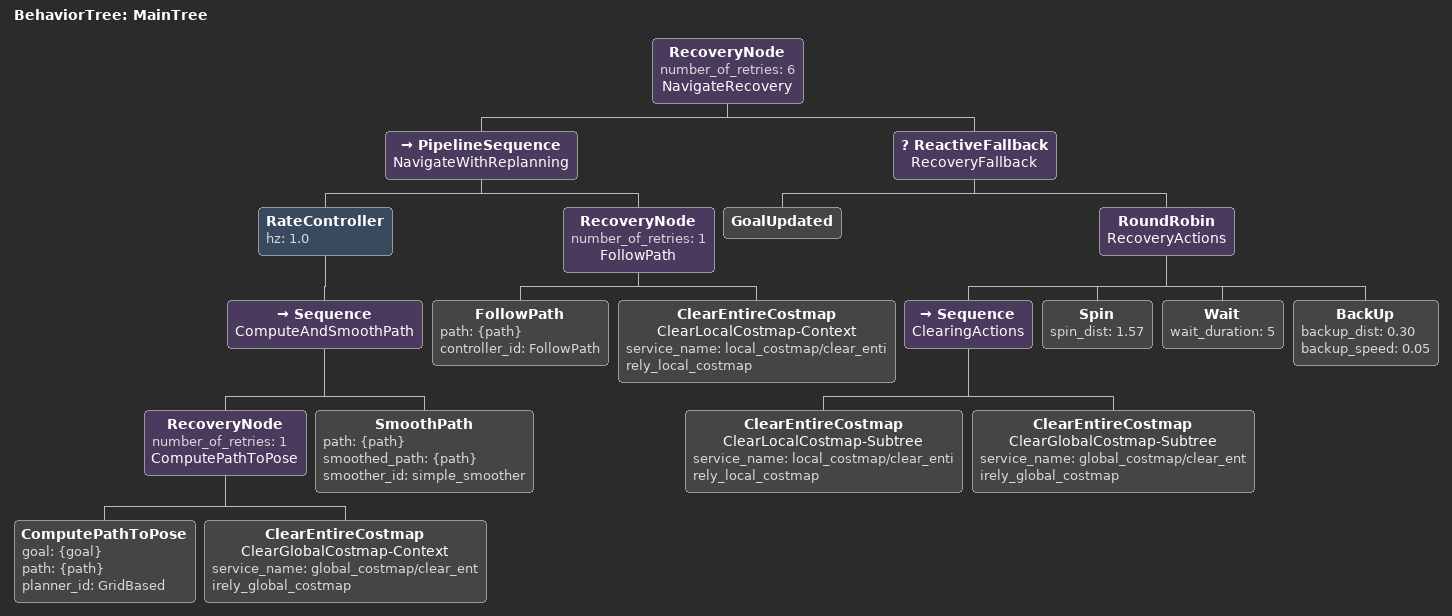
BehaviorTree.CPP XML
<!--
  PX4/MAVROS variant of navigate_to_pose_w_replanning_and_recovery.xml.
  Adds SmoothPath after ComputePathToPose so NavFn's grid-jagged path is
  smoothed before MPPI receives it.
-->
<root main_tree_to_execute="MainTree">
  <BehaviorTree ID="MainTree">
    <RecoveryNode number_of_retries="6" name="NavigateRecovery">
      <PipelineSequence name="NavigateWithReplanning">
        <RateController hz="1.0">
          <Sequence name="ComputeAndSmoothPath">
            <RecoveryNode number_of_retries="1" name="ComputePathToPose">
              <ComputePathToPose goal="{goal}" path="{path}" planner_id="GridBased"/>
              <ClearEntireCostmap name="ClearGlobalCostmap-Context" service_name="global_costmap/clear_entirely_global_costmap"/>
            </RecoveryNode>
            <SmoothPath path="{path}" smoothed_path="{path}" smoother_id="simple_smoother"/>
          </Sequence>
        </RateController>
        <RecoveryNode number_of_retries="1" name="FollowPath">
          <FollowPath path="{path}" controller_id="FollowPath"/>
          <ClearEntireCostmap name="ClearLocalCostmap-Context" service_name="local_costmap/clear_entirely_local_costmap"/>
        </RecoveryNode>
      </PipelineSequence>
      <ReactiveFallback name="RecoveryFallback">
        <GoalUpdated/>
        <RoundRobin name="RecoveryActions">
          <Sequence name="ClearingActions">
            <ClearEntireCostmap name="ClearLocalCostmap-Subtree" service_name="local_costmap/clear_entirely_local_costmap"/>
            <ClearEntireCostmap name="ClearGlobalCostmap-Subtree" service_name="global_costmap/clear_entirely_global_costmap"/>
          </Sequence>
          <Spin spin_dist="1.57"/>
          <Wait wait_duration="5"/>
          <BackUp backup_dist="0.30" backup_speed="0.05"/>
        </RoundRobin>
      </ReactiveFallback>
    </RecoveryNode>
  </BehaviorTree>
</root>
